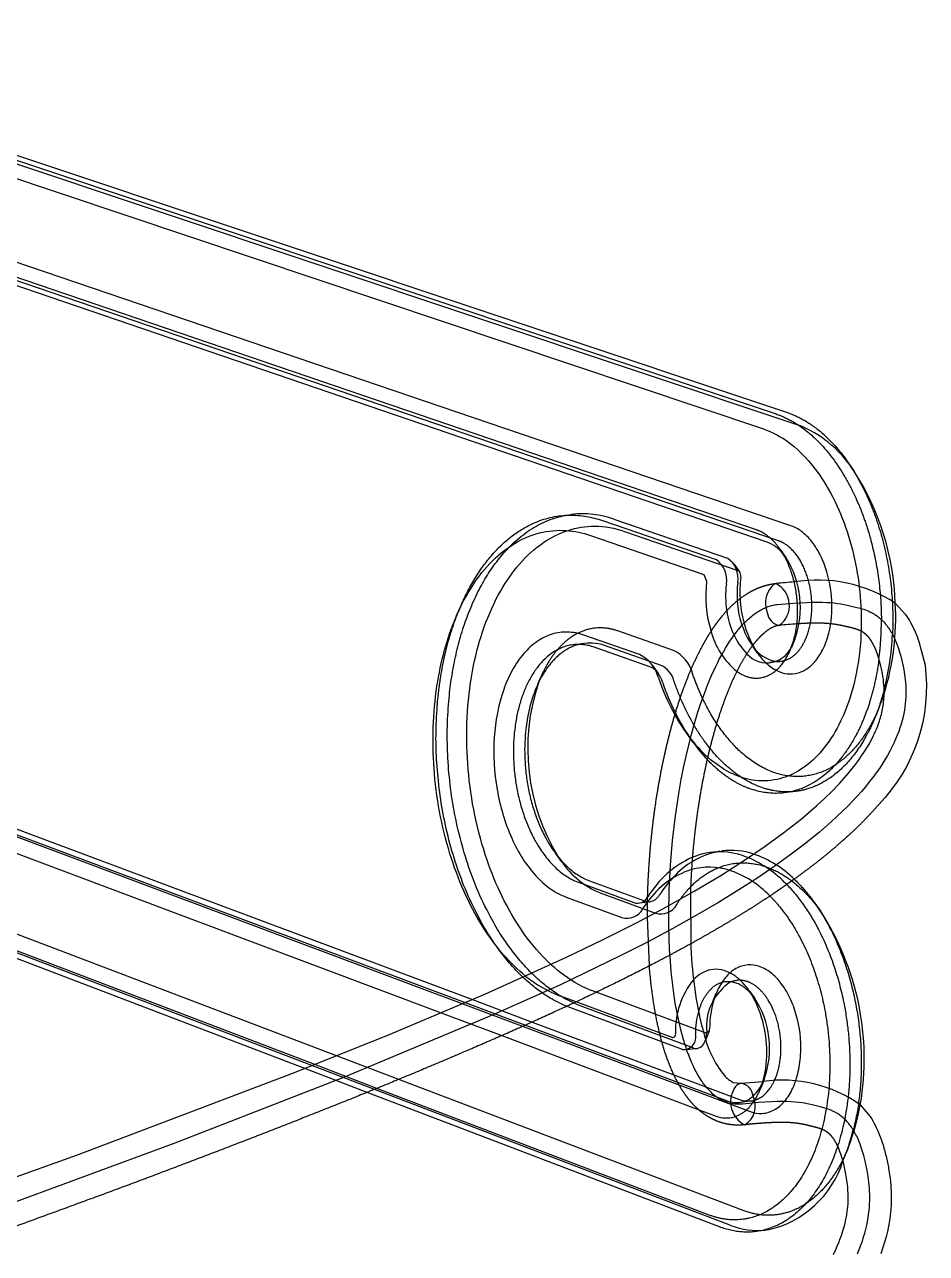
# Model space of a CAD drawing. Header units: millimetres. Extents: x 0 to 1863, y -681 to 0.
# Drawn here: x 1042.43 to 1070.53, y -130.22 to -91.92 of the extents above; entities that cross this region are included whole.
import ezdxf

# ---------------------------------------------------------------- set-up
doc = ezdxf.new("R2010")
doc.units = ezdxf.units.MM
doc.header["$MEASUREMENT"] = 0
doc.layers.add('Make2D$hidden$lines', color=7, linetype='Continuous', true_color=0xffffff)
doc.layers.add('Make2D$visible$lines', color=178, linetype='Continuous', true_color=0x000000)

msp = doc.modelspace()

# ---------------------------------------------------------------- linework, layer by layer
at = {"layer": 'Make2D$hidden$lines'}
for p, q in [((1030.299, -92.287), (1066.528, -104.399)), ((1066.309, -107.541), (1030.141, -95.236)), ((1065.924, -108.009), (1029.78, -95.673)), ((1061.122, -107.716), (1064.661, -108.933)), ((1065.979, -108.282), (1066.157, -108.535)), ((1055.959, -110.198), (1056.022, -110.046)), ((1062.653, -111.426), (1060.913, -110.818)), ((1059.546, -111.247), (1059.88, -111.206)), ((1062.271, -111.891), (1060.532, -111.281)), ((1065.283, -111.527), (1065.13, -111.312)), ((1065.184, -111.376), (1065.248, -111.477)), ((1066.429, -111.079), (1066.325, -111.332)), ((1066.363, -111.223), (1066.397, -111.153)), ((1066.001, -111.763), (1065.654, -111.806)), ((1062.007, -111.911), (1062.175, -112.145)), ((1029.219, -112.38), (1065.036, -125.794)), ((1058.422, -112.481), (1058.517, -112.258)), ((1058.478, -112.353), (1058.456, -112.411)), ((1063.261, -114.291), (1063.117, -114.092)), ((1064.822, -128.878), (1029.064, -115.278)), ((1064.44, -129.343), (1028.706, -115.712)), ((1059.163, -118.005), (1058.982, -117.759)), ((1059.062, -117.861), (1059.108, -117.928)), ((1060.363, -118.978), (1062.095, -119.61)), ((1063.178, -118.998), (1063.188, -120.569)), ((1061.927, -119.256), (1061.598, -119.298)), ((1061.744, -119.228), (1061.771, -119.237)), ((1061.846, -119.118), (1061.856, -119.102)), ((1061.9, -121.258), (1061.839, -119.735)), ((1064.295, -121.751), (1064.617, -121.709)), ((1063.666, -123.351), (1060.155, -122.049)), ((1063.877, -122.37), (1063.986, -122.103)), ((1065.013, -122.035), (1065.172, -122.253)), ((1056.166, -122.402), (1058.038, -123.103)), ((1056.385, -122.307), (1058.253, -123.006)), ((1059.619, -122.378), (1059.102, -122.186)), ((1063.285, -123.816), (1059.776, -122.511)), ((1055.418, -122.721), (1057.303, -123.429)), ((1063.755, -123.306), (1063.666, -123.351)), ((1062.608, -123.49), (1062.219, -123.346)), ((1062.932, -123.862), (1062.292, -123.624)), ((1063.657, -123.547), (1063.634, -123.603)), ((1063.395, -123.83), (1063.065, -123.873)), ((1053.412, -125.073), (1051.474, -124.334)), ((1053.105, -125.198), (1051.164, -124.457)), ((1062.666, -124.657), (1064.713, -125.422)), ((1065.479, -124.795), (1065.371, -125.062)), ((1062.776, -124.877), (1064.36, -125.469)), ((1065.07, -125.466), (1064.74, -125.51)), ((1063.423, -125.727), (1063.978, -125.935)), ((1064.878, -126.207), (1064.866, -126.209)), ((1068.108, -126.896), (1068.032, -127.086))]:
    msp.add_line(p, q, dxfattribs=at)
msp.add_lwpolyline([(1068.384, -130.228), (1068.44, -130.094), (1068.49, -129.962), (1068.536, -129.832), (1068.577, -129.705), (1068.613, -129.581), (1068.645, -129.459), (1068.672, -129.339), (1068.696, -129.222), (1068.716, -129.107), (1068.732, -128.994), (1068.745, -128.884), (1068.754, -128.777), (1068.761, -128.671), (1068.764, -128.568), (1068.766, -128.468), (1068.764, -128.369), (1068.761, -128.273), (1068.755, -128.18), (1068.748, -128.088), (1068.739, -127.999), (1068.728, -127.912), (1068.703, -127.745), (1068.675, -127.586), (1068.645, -127.436), (1068.612, -127.295), (1068.578, -127.162), (1068.542, -127.037), (1068.504, -126.919), (1068.464, -126.809), (1068.444, -126.757), (1068.423, -126.706), (1068.402, -126.657), (1068.381, -126.609), (1068.359, -126.564), (1068.337, -126.519), (1068.315, -126.477), (1068.293, -126.436), (1068.27, -126.396), (1068.246, -126.358), (1068.223, -126.321), (1068.199, -126.286), (1068.175, -126.252), (1068.151, -126.219), (1068.127, -126.187), (1068.102, -126.157), (1068.077, -126.128), (1068.052, -126.101), (1068.027, -126.074), (1068.002, -126.049), (1067.976, -126.024), (1067.951, -126.001), (1067.925, -125.979), (1067.899, -125.957), (1067.873, -125.937), (1067.847, -125.918), (1067.82, -125.899), (1067.794, -125.881), (1067.768, -125.865), (1067.741, -125.849), (1067.715, -125.833), (1067.688, -125.819), (1067.661, -125.805), (1067.635, -125.792), (1067.608, -125.78), (1067.581, -125.768), (1067.528, -125.746), (1067.475, -125.726), (1067.422, -125.708), (1067.37, -125.691), (1067.266, -125.662), (1066.969, -125.587), (1066.871, -125.566), (1066.772, -125.546), (1066.669, -125.529), (1066.56, -125.514), (1066.445, -125.502), (1066.32, -125.493), (1066.186, -125.487), (1066.039, -125.485), (1065.879, -125.487), (1065.703, -125.492), (1065.299, -125.517), (1064.813, -125.562), (1064.776, -125.565), (1064.739, -125.568), (1064.702, -125.57), (1064.666, -125.57), (1064.63, -125.569), (1064.594, -125.567), (1064.558, -125.564), (1064.522, -125.56), (1064.487, -125.554), (1064.452, -125.547), (1064.417, -125.54), (1064.382, -125.531), (1064.348, -125.521), (1064.314, -125.509), (1064.28, -125.497), (1064.246, -125.484), (1064.213, -125.469), (1064.179, -125.453), (1064.146, -125.436), (1064.114, -125.418), (1064.081, -125.399), (1064.049, -125.379), (1064.017, -125.357), (1063.985, -125.335), (1063.954, -125.311), (1063.923, -125.286), (1063.892, -125.26), (1063.861, -125.233), (1063.831, -125.205), (1063.801, -125.175), (1063.771, -125.145), (1063.742, -125.114), (1063.712, -125.081), (1063.683, -125.047), (1063.655, -125.012), (1063.626, -124.977), (1063.598, -124.94), (1063.571, -124.902), (1063.543, -124.862), (1063.516, -124.822), (1063.463, -124.739), (1063.411, -124.651), (1063.36, -124.559), (1063.31, -124.463), (1063.262, -124.363), (1063.215, -124.259), (1063.17, -124.151), (1063.126, -124.039), (1063.083, -123.924), (1063.042, -123.804), (1063.002, -123.681), (1062.963, -123.554), (1062.891, -123.29), (1062.824, -123.012), (1062.763, -122.722), (1062.709, -122.419), (1062.66, -122.104), (1062.619, -121.779), (1062.583, -121.444), (1062.554, -121.099), (1062.531, -120.746), (1062.515, -120.386), (1062.506, -120.019), (1062.503, -119.646), (1062.517, -118.888), (1062.557, -118.118), (1062.622, -117.345), (1062.713, -116.576), (1062.828, -115.82), (1062.894, -115.449), (1062.966, -115.084), (1063.043, -114.725), (1063.126, -114.374), (1063.214, -114.032), (1063.307, -113.7), (1063.404, -113.377), (1063.507, -113.065), (1063.614, -112.766), (1063.724, -112.478), (1063.839, -112.204), (1063.958, -111.944), (1064.019, -111.819), (1064.08, -111.697), (1064.143, -111.58), (1064.206, -111.466), (1064.27, -111.356), (1064.335, -111.25), (1064.4, -111.148), (1064.467, -111.05), (1064.534, -110.956), (1064.601, -110.866), (1064.669, -110.78), (1064.738, -110.699), (1064.807, -110.622), (1064.877, -110.549), (1064.912, -110.514), (1064.947, -110.48), (1064.983, -110.447), (1065.018, -110.416), (1065.054, -110.385), (1065.09, -110.356), (1065.125, -110.327), (1065.161, -110.3), (1065.197, -110.274), (1065.233, -110.249), (1065.27, -110.225), (1065.306, -110.202), (1065.342, -110.181), (1065.379, -110.16), (1065.415, -110.141), (1065.452, -110.123), (1065.489, -110.106), (1065.525, -110.09), (1065.562, -110.075), (1065.599, -110.061), (1065.636, -110.048), (1065.673, -110.037), (1065.71, -110.027), (1065.747, -110.018), (1065.784, -110.01), (1065.822, -110.003), (1065.859, -109.997), (1065.896, -109.992), (1066.386, -109.951), (1066.793, -109.928), (1066.97, -109.922), (1067.131, -109.921), (1067.279, -109.923), (1067.414, -109.928), (1067.539, -109.937), (1067.655, -109.948), (1067.765, -109.962), (1067.869, -109.978), (1067.969, -109.996), (1068.067, -110.016), (1068.367, -110.085), (1068.472, -110.113), (1068.525, -110.128), (1068.578, -110.145), (1068.631, -110.163), (1068.685, -110.184), (1068.712, -110.195), (1068.739, -110.206), (1068.766, -110.219), (1068.793, -110.231), (1068.82, -110.245), (1068.846, -110.259), (1068.873, -110.274), (1068.9, -110.29), (1068.926, -110.306), (1068.953, -110.323), (1068.979, -110.341), (1069.006, -110.36), (1069.032, -110.38), (1069.058, -110.401), (1069.084, -110.422), (1069.11, -110.445), (1069.136, -110.469), (1069.161, -110.493), (1069.186, -110.519), (1069.212, -110.546), (1069.237, -110.574), (1069.261, -110.603), (1069.286, -110.634), (1069.31, -110.665), (1069.334, -110.698), (1069.358, -110.733), (1069.381, -110.768), (1069.405, -110.805), (1069.428, -110.843), (1069.45, -110.883), (1069.473, -110.924), (1069.495, -110.966), (1069.517, -111.011), (1069.538, -111.056), (1069.559, -111.103), (1069.58, -111.152), (1069.6, -111.203), (1069.62, -111.255), (1069.659, -111.364), (1069.696, -111.481), (1069.731, -111.604), (1069.765, -111.736), (1069.796, -111.875), (1069.826, -112.022), (1069.839, -112.099), (1069.851, -112.178), (1069.862, -112.259), (1069.872, -112.341), (1069.88, -112.426), (1069.886, -112.513), (1069.89, -112.603), (1069.892, -112.694), (1069.892, -112.787), (1069.889, -112.882), (1069.883, -112.98), (1069.874, -113.079), (1069.861, -113.181), (1069.846, -113.285), (1069.826, -113.391), (1069.803, -113.499), (1069.776, -113.609), (1069.745, -113.722), (1069.709, -113.836), (1069.669, -113.953), (1069.624, -114.072), (1069.574, -114.193), (1069.519, -114.316), (1069.458, -114.442), (1069.392, -114.569), (1069.319, -114.699), (1069.241, -114.831), (1069.157, -114.966), (1069.066, -115.102), (1068.968, -115.241), (1068.863, -115.382), (1068.752, -115.526), (1068.633, -115.672), (1068.506, -115.82), (1068.372, -115.97), (1068.23, -116.123), (1068.08, -116.277), (1067.921, -116.435), (1067.753, -116.594), (1067.577, -116.756), (1067.197, -117.088), (1066.779, -117.428), (1066.321, -117.779), (1065.821, -118.139), (1065.278, -118.51), (1064.689, -118.89), (1064.052, -119.28), (1063.366, -119.681), (1062.629, -120.092), (1061.837, -120.514), (1060.991, -120.946), (1059.128, -121.842), (1057.056, -122.776), (1052.369, -124.736), (1047.111, -126.78), (1041.474, -128.857)], dxfattribs=at)
for centre, radius, start, end in [((1065.243, -107.734), 3.574, 33.5507, 68.9311), ((1064.759, -109.513), 1.706, 36.4475, 40.2796), ((1063.721, -110.083), 2.886, 339.802, 32.4401), ((1064.629, -109.021), 0.0936, 40.359, 69.729), ((1066.278, -109.952), 0.763, 127.2264, 202.8585), ((1067.137, -113.683), 4.45, 56.9807, 99.3692), ((1067.336, -109.753), 2.701, 182.7085, 214.4726), ((1068.239, -109.639), 3.517, 182.776, 207.5505), ((1066.681, -109.905), 2.386, 186.9166, 222.9808), ((1066.032, -110.193), 0.461, 186.797, 258.5278), ((1061.537, -110.398), 8.038, 342.7969, 3.1811), ((1059.869, -110.516), 9.26, 352.7086, 0.3327), ((1066.136, -110.221), 2.393, 194.7768, 230.8799), ((1060.986, -110.543), 8.497, 345.555, 357.4045), ((1060.048, -112.564), 1.368, 98.5543, 104.5001), ((1060.047, -112.628), 1.432, 70.1668, 96.6914), ((1062.17, -112.426), 1.111, 14.5696, 64.2136), ((1065.913, -111.067), 0.702, 262.4466, 273.9529), ((1061.619, -112.534), 0.679, 39.2065, 47.1456), ((1061.312, -112.75), 1.054, 18.5003, 35.0195), ((1061.95, -112.557), 0.739, 14.4961, 64.2193), ((1069.245, -110.09), 7.313, 198.5426, 214.4932), ((1067.105, -111.067), 5.005, 208.2269, 227.3977), ((1067.482, -111.26), 5.197, 215.6838, 223.3057), ((1064.525, -120.714), 3.118, 114.3225, 148.8526), ((1064.56, -120.217), 2.573, 100.4857, 138.6619), ((1063.573, -121.18), 3.584, 43.3399, 66.8238), ((1064.056, -120.949), 3.36, 45.4456, 70.9726), ((1061.39, -116.486), 2.696, 214.3019, 247.5988), ((1064.005, -120.77), 2.636, 107.4903, 145.1307), ((1063.424, -121.206), 3.083, 43.6291, 71.9018), ((1065.507, -121.185), 3.925, 137.294, 147.1584), ((1061.855, -118.855), 0.407, 280.2552, 330.3909), ((1061.888, -118.926), 0.332, 249.4388, 275.6139), ((1062.266, -119.093), 0.545, 251.6257, 333.1438), ((1060.486, -118.576), 3.866, 230.8385, 249.023), ((1065.209, -123.262), 2.493, 140.7961, 182.1702), ((1064.707, -122.405), 0.702, 101.1621, 112.1022), ((1066.262, -123.034), 2.458, 158.0213, 162.0068), ((1063.813, -123.237), 1.678, 37.8064, 41.2538), ((1062.776, -123.831), 2.87, 340.3887, 33.3692), ((1065.998, -123.393), 2.665, 164.3732, 179.5152), ((1062.616, -123.386), 0.105, 265.3871, 16.358), ((1062.963, -123.478), 0.386, 265.3775, 16.2857), ((1063.295, -123.478), 0.365, 285.9828, 349.9783), ((1063.368, -123.598), 0.233, 249.1332, 272.3638), ((1066.036, -129.065), 4.25, 55.0277, 98.0898), ((1065.243, -125.489), 0.812, 149.2055, 242.3637), ((1064.805, -125.199), 0.289, 102.8879, 154.1676), ((1064.224, -124.338), 1.333, 312.8135, 336.9085), ((1064.622, -124.803), 0.716, 248.5046, 292.0518), ((1064.978, -124.737), 0.734, 248.8559, 276.2919), ((1064.518, -125.624), 0.686, 301.6661, 26.7059), ((1061.945, -124.479), 6.619, 338.5788, 350.4051), ((1064.301, -125.112), 0.884, 248.5602, 286.6547), ((1061.899, -124.781), 6.551, 337.0557, 345.9627), ((1065.293, -127.173), 2.332, 248.5385, 275.5175)]:
    msp.add_arc(centre, radius, start, end, dxfattribs=at)
for points, weights, degree, knots in [([(1059.776, -122.511), (1055.141, -120.786), (1055.63, -113.284), (1056.001, -107.607), (1059.475, -107.188)], [714.213069899, 509.402560409, 718.055608356, 546.096009164, 647.513945452], 2, [0, 0, 0, 10.759683, 10.759683, 19.488249, 19.488249, 19.488249]), ([(1066.001, -111.763), (1066.175, -111.741), (1066.562, -111.54), (1066.965, -110.732), (1066.995, -109.548), (1066.605, -108.477), (1066.156, -108.088), (1065.924, -108.009)], [703.305241875, 703.064699216, 702.495676429, 701.779082496, 701.490649817, 701.79525145, 702.322171199, 702.621163411], 3, [4.186137, 4.186137, 4.186137, 4.186137, 5.159339, 6.449174, 7.739008, 9.028843, 10.318678, 10.318678, 10.318678, 10.318678]), ([(1059.323, -122.517), (1054.802, -120.669), (1055.28, -113.327), (1055.392, -111.602), (1055.955, -110.208)], [707.834265128, 512.503679077, 717.892688258, 655.195721993, 628.848285404], 2, [0.165895, 0.165895, 0.165895, 10.759683, 10.759683, 13.94286, 13.94286, 13.94286]), ([(1069.054, -111.692), (1069.043, -111.654), (1069.032, -111.617), (1069.02, -111.58), (1068.979, -111.451), (1068.926, -111.326), (1068.861, -111.207), (1068.837, -111.164), (1068.811, -111.122), (1068.783, -111.082), (1068.76, -111.05), (1068.736, -111.019), (1068.709, -110.99), (1068.687, -110.965), (1068.664, -110.942), (1068.639, -110.921), (1068.625, -110.909), (1068.61, -110.897), (1068.594, -110.885), (1068.587, -110.88), (1068.579, -110.874), (1068.571, -110.869), (1068.525, -110.838), (1068.476, -110.813), (1068.425, -110.793), (1068.396, -110.781), (1068.367, -110.771), (1068.338, -110.761), (1068.308, -110.752), (1068.276, -110.743), (1068.239, -110.733), (1068.205, -110.724), (1068.165, -110.714), (1068.126, -110.705), (1068.087, -110.696), (1068.046, -110.686), (1068.007, -110.677), (1067.935, -110.661), (1067.862, -110.645), (1067.789, -110.632), (1067.717, -110.618), (1067.645, -110.608), (1067.572, -110.599), (1067.486, -110.59), (1067.399, -110.583), (1067.313, -110.58), (1067.2, -110.576), (1067.088, -110.575), (1066.975, -110.577), (1066.827, -110.58), (1066.679, -110.587), (1066.531, -110.597), (1066.52, -110.597), (1066.508, -110.598), (1066.497, -110.599)], [697.352822236, 697.514332168, 697.676027619, 697.837897042, 695.754581957, 695.754581957, 697.837897042, 697.123297843, 697.123297843, 697.837897042, 696.988346459, 696.988346459, 697.837897042, 696.945621322, 696.945621322, 697.837897042, 697.920124724, 698.005522563, 698.087842951, 698.124357689, 698.16100301, 698.197502612, 695.561152571, 695.561152571, 698.197502612, 697.873261987, 697.873261987, 698.197502612, 698.245346468, 698.289444368, 698.333463319, 698.373544545, 698.412279318, 698.448433933, 698.483671835, 698.520589696, 698.555240654, 698.459977185, 698.459977185, 698.555240654, 698.275598248, 698.275598248, 698.555240654, 698.252659634, 698.252659634, 698.555240654, 698.351866078, 698.351866078, 698.555240654, 698.440089009, 698.440089009, 698.555240654, 698.552349599, 698.549411327, 698.546428001], 3, [124.921207, 124.921207, 124.921207, 124.921207, 125.433217, 125.433217, 125.433217, 125.605093, 125.605093, 125.605093, 125.667687, 125.667687, 125.667687, 125.717823, 125.717823, 125.717823, 125.759331, 125.759331, 125.759331, 126.017182, 126.017182, 126.017182, 126.130228, 126.130228, 126.130228, 126.200436, 126.200436, 126.200436, 126.23959, 126.23959, 126.23959, 126.395106, 126.395106, 126.395106, 126.540375, 126.540375, 126.540375, 126.682748, 126.682748, 126.682748, 126.776958, 126.776958, 126.776958, 126.870023, 126.870023, 126.870023, 126.98014, 126.98014, 126.98014, 127.123096, 127.123096, 127.123096, 127.311688, 127.311688, 127.311688, 127.345979, 127.345979, 127.345979, 127.345979]), ([(1060.913, -110.818), (1060.582, -110.702), (1059.906, -110.683), (1059.067, -111.256), (1058.662, -111.92), (1058.517, -112.258)], [710.764310784, 711.200099727, 712.137725856, 713.435073594, 714.145841168, 714.422390835], 3, [0, 0, 0, 0, 1.531488, 3.062975, 4.289595, 4.289595, 4.289595, 4.289595]), ([(1066.408, -115.824), (1066.065, -115.858), (1065.728, -115.788), (1063.699, -115.373), (1062.665, -112.372)], [1, 0.988634578938, 1, 0.877007027008, 1.00494299858], 2, [0, 0, 0, 0.289419, 0.289419, 5.472129, 5.472129, 5.472129]), ([(1062.752, -119.339), (1063.141, -118.74), (1064.138, -117.911), (1065.797, -118.074), (1066.772, -118.938), (1067.154, -119.443)], [710.039026408, 709.371590654, 707.817656208, 705.572433105, 704.421308641, 704.006658035], 3, [0, 0, 0, 0, 2.591356, 5.182711, 7.288188, 7.288188, 7.288188, 7.288188]), ([(1065.07, -125.466), (1065.18, -125.451), (1065.507, -125.327), (1065.932, -124.719), (1066.064, -123.586), (1065.768, -122.454), (1065.201, -121.783), (1064.786, -121.687), (1064.617, -121.709)], [707.482140827, 707.32807496, 706.851130862, 706.138088653, 705.716652386, 705.882876953, 706.519077572, 707.068808805, 707.306189417], 3, [0.667517, 0.667517, 0.667517, 0.667517, 1.289835, 2.579669, 3.869504, 5.159339, 6.449174, 7.408793, 7.408793, 7.408793, 7.408793]), ([(1067.768, -126.873), (1067.759, -126.854), (1067.75, -126.836), (1067.741, -126.818), (1067.715, -126.766), (1067.687, -126.716), (1067.655, -126.668), (1067.633, -126.636), (1067.61, -126.605), (1067.586, -126.575), (1067.574, -126.561), (1067.563, -126.548), (1067.552, -126.536), (1067.54, -126.524), (1067.529, -126.512), (1067.516, -126.5), (1067.505, -126.49), (1067.495, -126.481), (1067.483, -126.471), (1067.472, -126.462), (1067.461, -126.453), (1067.448, -126.444), (1067.404, -126.412), (1067.357, -126.385), (1067.307, -126.364), (1067.285, -126.354), (1067.26, -126.344), (1067.231, -126.334), (1067.201, -126.323), (1067.167, -126.313), (1067.128, -126.301), (1067.111, -126.296), (1067.093, -126.292), (1067.075, -126.287), (1067.057, -126.282), (1067.037, -126.277), (1067.017, -126.272), (1066.978, -126.262), (1066.938, -126.252), (1066.899, -126.242), (1066.864, -126.233), (1066.827, -126.224), (1066.792, -126.216), (1066.757, -126.208), (1066.722, -126.201), (1066.686, -126.193), (1066.652, -126.187), (1066.618, -126.18), (1066.582, -126.175), (1066.547, -126.169), (1066.511, -126.164), (1066.473, -126.159), (1066.433, -126.154), (1066.392, -126.15), (1066.35, -126.147), (1066.307, -126.143), (1066.264, -126.14), (1066.22, -126.139), (1066.11, -126.134), (1065.999, -126.133), (1065.889, -126.136), (1065.814, -126.137), (1065.74, -126.14), (1065.668, -126.144), (1065.594, -126.147), (1065.521, -126.152), (1065.449, -126.157), (1065.352, -126.164), (1065.255, -126.171), (1065.161, -126.18), (1065.067, -126.188), (1064.976, -126.197), (1064.884, -126.207)], [704.139895202, 704.222626961, 704.305399866, 704.388183854, 703.514520124, 703.514520124, 704.388183854, 703.74385749, 703.74385749, 704.388183854, 704.463937513, 704.539191444, 704.615308026, 704.690371434, 704.766180814, 704.841312532, 704.901469523, 704.96174423, 705.022114361, 705.08148125, 705.141820384, 705.201231903, 702.364890371, 702.364890371, 705.201231903, 705.254618556, 705.307009502, 705.358476664, 705.410867298, 705.458657514, 705.506540292, 705.526551239, 705.54600438, 705.565065361, 705.584643339, 705.603828428, 705.622203893, 705.658011137, 705.693675735, 705.729196866, 705.760501811, 705.794135056, 705.825157893, 705.855126355, 705.885663262, 705.914128587, 705.940459195, 705.965971555, 705.989424869, 706.012317562, 706.033034236, 706.051279583, 706.070710778, 706.086609859, 706.099370969, 706.112314783, 706.121690563, 706.128078271, 705.887172978, 705.887172978, 706.128078271, 706.120716354, 706.108836722, 706.094765732, 706.080321121, 706.062994822, 706.044133355, 706.018463772, 705.989175765, 705.958300295, 705.92769605, 705.895053327, 705.860960882], 3, [123.201777, 123.201777, 123.201777, 123.201777, 123.461057, 123.461057, 123.461057, 123.534404, 123.534404, 123.534404, 123.583471, 123.583471, 123.583471, 123.817662, 123.817662, 123.817662, 124.05005, 124.05005, 124.05005, 124.235709, 124.235709, 124.235709, 124.41936, 124.41936, 124.41936, 124.488346, 124.488346, 124.488346, 124.655253, 124.655253, 124.655253, 124.822663, 124.822663, 124.822663, 124.893761, 124.893761, 124.893761, 124.967283, 124.967283, 124.967283, 125.109562, 125.109562, 125.109562, 125.237907, 125.237907, 125.237907, 125.360456, 125.360456, 125.360456, 125.472992, 125.472992, 125.472992, 125.582202, 125.582202, 125.582202, 125.698373, 125.698373, 125.698373, 125.816657, 125.816657, 125.816657, 125.957215, 125.957215, 125.957215, 126.172067, 126.172067, 126.172067, 126.391945, 126.391945, 126.391945, 126.691169, 126.691169, 126.691169, 126.986003, 126.986003, 126.986003, 126.986003]), ([(1068.104, -126.905), (1068.03, -127.09), (1067.621, -127.966), (1066.558, -129.057), (1065.388, -129.095), (1064.822, -128.878)], [704.283943126, 704.42391153, 705.167617459, 706.856479277, 708.476709362, 709.213846815], 3, [14.900295, 14.900295, 14.900295, 14.900295, 15.548133, 18.139489, 20.730845, 20.730845, 20.730845, 20.730845])]:
    msp.add_rational_spline(points, weights, degree=degree, knots=knots, dxfattribs=at)
for points, knots in [([(1060.155, -122.049), (1059.834, -121.93), (1059.229, -121.589), (1058.417, -120.84), (1057.727, -119.904), (1057.151, -118.809), (1056.692, -117.575), (1056.256, -115.749), (1056.145, -113.806), (1056.381, -111.958), (1056.725, -110.688), (1057.202, -109.617), (1057.823, -108.712), (1058.535, -108.055), (1059.351, -107.643), (1060.23, -107.505), (1060.825, -107.614), (1061.122, -107.716)], [0, 0, 0, 0, 0.434673, 0.875398, 1.397406, 1.906187, 2.444856, 3.066379, 4.288083, 4.900393, 5.429938, 5.955209, 6.38539, 6.818052, 7.176706, 7.53422, 7.934187, 7.934187, 7.934187, 7.934187]), ([(1065.283, -111.527), (1065.366, -111.644), (1065.547, -111.853), (1065.862, -112.07), (1066.201, -112.175), (1066.544, -112.147), (1066.859, -111.984), (1067.13, -111.712), (1067.348, -111.342), (1067.56, -110.722), (1067.626, -109.863), (1067.472, -109.009), (1067.209, -108.397), (1066.96, -108.012), (1066.668, -107.717), (1066.43, -107.582), (1066.309, -107.541)], [0, 0, 0, 0, 0.181875, 0.349172, 0.481725, 0.626818, 0.778056, 0.923999, 1.111404, 1.320038, 1.752392, 2.194472, 2.415603, 2.593542, 2.776336, 2.938193, 2.938193, 2.938193, 2.938193]), ([(1065.036, -125.794), (1065.158, -125.841), (1065.42, -125.884), (1065.812, -125.766), (1066.142, -125.476), (1066.396, -125.058), (1066.563, -124.536), (1066.656, -123.763), (1066.562, -122.966), (1066.292, -122.237), (1066.007, -121.772), (1065.663, -121.427), (1065.274, -121.23), (1064.864, -121.21), (1064.487, -121.38), (1064.186, -121.696), (1064.044, -121.961), (1063.986, -122.103)], [0, 0, 0, 0, 0.165212, 0.328439, 0.507696, 0.713176, 0.945807, 1.199858, 1.699839, 1.95301, 2.184372, 2.388663, 2.566666, 2.729638, 2.895502, 3.080904, 3.275746, 3.275746, 3.275746, 3.275746])]:
    msp.add_open_spline(points, degree=3, knots=knots, dxfattribs=at)
msp.add_rational_spline([(1069.021, -113.295), (1068.705, -114.027), (1067.823, -115.183), (1066.085, -115.555), (1064.375, -114.484), (1063.536, -112.993), (1063.245, -112.147)], [700.187386338, 700.766274917, 702.202184562, 704.646571454, 706.76300074, 707.6002258, 707.820963324], degree=3, dxfattribs=at)
at = {"layer": 'Make2D$visible$lines'}
for p, q in [((1029.641, -91.96), (1065.846, -104.057)), ((1029.981, -91.923), (1066.202, -104.015)), ((1029.279, -92.398), (1065.46, -104.526)), ((1065.243, -107.67), (1029.122, -95.348)), ((1065.569, -108.053), (1029.44, -95.71)), ((1068.125, -105.619), (1068.274, -105.833)), ((1059.131, -107.23), (1059.475, -107.188)), ((1060.445, -107.38), (1063.981, -108.596)), ((1060.798, -107.338), (1064.336, -108.552)), ((1060.063, -107.844), (1063.597, -109.063)), ((1064.541, -108.734), (1064.711, -108.974)), ((1063.597, -109.063), (1063.684, -109.269)), ((1055.895, -110.339), (1056.032, -110.024)), ((1061.593, -111.557), (1059.855, -110.948)), ((1061.918, -111.935), (1060.18, -111.324)), ((1065.121, -111.266), (1065.184, -111.376)), ((1028.566, -112.068), (1056.166, -122.402)), ((1028.903, -112.027), (1056.385, -122.307)), ((1028.207, -112.503), (1055.418, -122.721)), ((1069.063, -113.195), (1068.951, -113.468)), ((1051.474, -124.334), (1028.052, -115.403)), ((1051.164, -124.457), (1028.369, -115.754)), ((1066.467, -115.818), (1066.168, -115.856)), ((1063.853, -117.716), (1064.162, -117.677)), ((1059.688, -118.651), (1061.419, -119.283)), ((1060.039, -118.606), (1061.744, -119.228)), ((1059.308, -119.113), (1061.038, -119.746)), ((1067.045, -119.288), (1067.228, -119.543)), ((1057.244, -120.791), (1057.041, -120.519)), ((1059.425, -122.557), (1059.323, -122.517)), ((1062.219, -123.346), (1059.619, -122.378)), ((1062.292, -123.624), (1059.425, -122.557)), ((1058.038, -123.103), (1062.776, -124.877)), ((1058.253, -123.006), (1062.666, -124.657)), ((1063.761, -123.295), (1063.657, -123.547)), ((1057.303, -123.429), (1063.423, -125.727)), ((1064.088, -129.391), (1053.105, -125.198)), ((1063.764, -129.021), (1053.412, -125.073)), ((1064.759, -124.915), (1065.438, -124.857)), ((1068.472, -125.582), (1068.778, -125.953)), ((1065.585, -129.486), (1065.279, -129.528))]:
    msp.add_line(p, q, dxfattribs=at)
for points in [[(1069.562, -109.952), (1069.883, -110.31, -0.027617), (1070.037, -110.554, -0.047439), (1070.296, -111.143), (1070.489, -111.89, -0.228016), (1069.048, -116.227)], [(1063.188, -120.569, 0.006744), (1063.216, -121.04, 0.022642), (1063.363, -122.302, 0.029962), (1063.6, -123.362, 0.115082), (1064.236, -124.673, 0.104024), (1064.515, -124.886), (1064.747, -124.916)], [(1068.778, -125.953, -0.028506), (1068.932, -126.217, -0.024946), (1069.074, -126.533, -0.018899), (1069.18, -126.837, -0.01829), (1069.286, -127.236, -0.015276), (1069.364, -127.628, -0.024226), (1069.427, -128.153), (1069.434, -128.287), (1069.437, -128.421), (1069.437, -128.555), (1069.433, -128.69), (1069.422, -128.86), (1069.404, -129.03), (1069.381, -129.199), (1069.352, -129.368), (1069.317, -129.535), (1069.277, -129.701), (1069.231, -129.866), (1069.179, -130.028), (1069.108, -130.228)]]:
    msp.add_lwpolyline(points, format="xyb", dxfattribs=at)
for points in [[(1036.884, -129.719), (1044.081, -127.145), (1050.842, -124.584), (1053.82, -123.388), (1056.775, -122.137), (1059.317, -120.988), (1060.462, -120.437), (1061.516, -119.903), (1062.43, -119.417), (1063.3, -118.928), (1064.123, -118.437), (1064.896, -117.944), (1065.513, -117.523), (1066.09, -117.102), (1066.363, -116.892), (1066.625, -116.681), (1066.876, -116.471), (1067.115, -116.26), (1067.358, -116.037), (1067.593, -115.807), (1067.821, -115.569), (1068.041, -115.324), (1068.137, -115.211), (1068.231, -115.095), (1068.323, -114.977), (1068.412, -114.858), (1068.513, -114.715), (1068.607, -114.572), (1068.694, -114.431), (1068.775, -114.291), (1068.812, -114.221), (1068.848, -114.151), (1068.883, -114.082), (1068.915, -114.013), (1068.946, -113.944), (1068.975, -113.875), (1069.003, -113.807), (1069.047, -113.686), (1069.066, -113.633), (1069.083, -113.58), (1069.099, -113.526), (1069.114, -113.472), (1069.128, -113.418), (1069.141, -113.363), (1069.153, -113.308), (1069.164, -113.253), (1069.174, -113.198), (1069.183, -113.142), (1069.191, -113.087), (1069.198, -113.031), (1069.204, -112.975), (1069.208, -112.92), (1069.212, -112.864), (1069.215, -112.774), (1069.215, -112.685), (1069.212, -112.595), (1069.207, -112.505), (1069.2, -112.416), (1069.19, -112.327), (1069.177, -112.238), (1069.162, -112.15), (1069.131, -111.995), (1069.114, -111.918), (1069.075, -111.766), (1069.054, -111.692)], [(1067.632, -130.251), (1067.708, -130.095), (1067.777, -129.94), (1067.809, -129.862), (1067.839, -129.785), (1067.868, -129.709), (1067.894, -129.632), (1067.933, -129.513), (1067.968, -129.392), (1067.999, -129.27), (1068.026, -129.147), (1068.048, -129.023), (1068.066, -128.899), (1068.08, -128.774), (1068.089, -128.648), (1068.093, -128.551), (1068.094, -128.453), (1068.092, -128.356), (1068.087, -128.258), (1068.08, -128.158), (1068.07, -128.057), (1068.057, -127.957), (1068.042, -127.857), (1068.014, -127.699), (1067.982, -127.541), (1067.945, -127.386), (1067.924, -127.309), (1067.902, -127.233), (1067.885, -127.179), (1067.868, -127.125), (1067.849, -127.072), (1067.829, -127.019), (1067.8, -126.945), (1067.768, -126.873)]]:
    msp.add_lwpolyline(points, dxfattribs=at)
for centre, radius, start, end in [((1061.538, -110.201), 8.028, 1.7722, 32.9589), ((1059.813, -110.131), 2.962, 70.5741, 96.5581), ((1065.167, -109.121), 1.142, 38.8305, 69.4031), ((1063.554, -109.22), 0.757, 349.8519, 55.6044), ((1063.909, -109.177), 0.756, 349.8412, 55.6338), ((1064.503, -109.107), 0.247, 352.4216, 32.6496), ((1067.459, -109.723), 3.802, 173.1509, 196.9552), ((1067.341, -109.724), 3.065, 173.0556, 188.7842), ((1067.623, -109.678), 2.992, 172.9456, 183.8949), ((1068.381, -109.59), 3.661, 172.931, 183.4422), ((1065.496, -110.027), 0.768, 306.6101, 63.4196), ((1067.856, -130.229), 20.985, 93.9432, 95.4811), ((1067.774, -129.338), 18.782, 93.899, 95.547), ((1065.562, -110.973), 0.839, 221.7112, 342.6641), ((1066.038, -110.673), 1.111, 213.2276, 258.696), ((1061.108, -112.558), 1.112, 14.5386, 64.1408), ((1061.754, -112.378), 0.473, 46.3436, 69.7073), ((1064.553, -114.49), 6.443, 161.3967, 211.5452), ((1069.014, -109.952), 7.215, 198.8094, 208.8599), ((1063.514, -110.938), 5.99, 337.8729, 342.1382), ((1064.098, -119.963), 2.259, 66.9031, 112.2943), ((1064.441, -119.946), 2.287, 71.8887, 97.0002), ((1063.764, -120.27), 2.088, 72.7868, 105.2867), ((1061.209, -119.231), 0.543, 251.5853, 333.2453), ((1061.534, -118.945), 0.357, 251.1841, 331.0413), ((1064.908, -121.556), 3.828, 143.1988, 147.0829), ((1060.163, -124.146), 8.433, 350.1988, 33.0893), ((1065.335, -123.152), 1.658, 122.5596, 185.9504), ((1066.988, -123.24), 3.212, 162.5159, 179.5968), ((1063.563, -123.217), 0.212, 338.5281, 359.9587), ((1062.85, -123.317), 0.836, 344.3717, 359.5135), ((1064.7, -125.345), 0.431, 3.9008, 83.7458), ((1064.568, -124.691), 0.84, 292.5638, 311.9744), ((1064.9, -126.385), 3.177, 282.4627, 342.6028)]:
    msp.add_arc(centre, radius, start, end, dxfattribs=at)
for points, weights, degree, knots in [([(1065.846, -104.057), (1067.888, -104.739), (1068.772, -107.891), (1069.123, -109.153), (1069.129, -110.463)], [701.243555549, 610.365886269, 698.094289775, 691.897965173, 698.094289775], 2, [0.000005, 0.000005, 0.000005, 5.182715, 5.182715, 6.285716, 6.285716, 6.285716]), ([(1066.202, -104.015), (1068.245, -104.697), (1069.129, -107.848), (1069.549, -109.36), (1069.475, -110.927)], [701.406475648, 610.508223616, 698.257209873, 689.399590103, 698.257209873], 2, [0.000005, 0.000005, 0.000005, 5.182715, 5.182715, 6.501097, 6.501097, 6.501097]), ([(1064.626, -112.078), (1064.788, -112.194), (1065.246, -112.385), (1065.982, -112.099), (1066.521, -111.017), (1066.558, -109.562), (1066.078, -108.245), (1065.528, -107.766), (1065.243, -107.67)], [703.934977502, 703.73884412, 703.152951302, 702.090046711, 701.131199694, 700.776839547, 701.151064409, 701.79842296, 702.165756247], 3, [3.101084, 3.101084, 3.101084, 3.101084, 3.869504, 5.159339, 6.449174, 7.739008, 9.028843, 10.318678, 10.318678, 10.318678, 10.318678]), ([(1061.839, -119.735), (1061.839, -119.709), (1061.839, -119.683), (1061.839, -119.658), (1061.84, -119.133), (1061.858, -118.609), (1061.894, -118.085), (1061.923, -117.655), (1061.964, -117.226), (1062.016, -116.798), (1062.023, -116.735), (1062.03, -116.681), (1062.042, -116.589), (1062.048, -116.545), (1062.054, -116.501), (1062.123, -115.986), (1062.21, -115.473), (1062.314, -114.963), (1062.413, -114.48), (1062.531, -114.001), (1062.668, -113.528), (1062.793, -113.093), (1062.939, -112.664), (1063.107, -112.244), (1063.256, -111.868), (1063.43, -111.503), (1063.629, -111.15), (1063.719, -110.99), (1063.817, -110.835), (1063.921, -110.683), (1063.966, -110.619), (1064.013, -110.555), (1064.061, -110.492), (1064.118, -110.418), (1064.177, -110.345), (1064.238, -110.275), (1064.448, -110.028), (1064.692, -109.817), (1064.967, -109.645), (1065.1, -109.564), (1065.24, -109.496), (1065.387, -109.444), (1065.534, -109.392), (1065.685, -109.357), (1065.84, -109.34)], [704.690623705, 704.682145223, 704.673681178, 704.665231454, 704.399433557, 704.399433557, 704.665231454, 704.498708539, 704.498708539, 704.665231454, 704.64779843, 704.6326577, 704.607605669, 704.595521135, 704.5834894, 704.300086427, 704.300086427, 704.5834894, 704.208338221, 704.208338221, 704.5834894, 704.001949883, 704.001949883, 704.5834894, 703.48784842, 703.48784842, 704.5834894, 704.124379581, 704.124379581, 704.5834894, 704.453480698, 704.453480698, 704.5834894, 704.345088155, 704.345088155, 704.5834894, 699.014488147, 699.014488147, 704.5834894, 702.146622203, 702.146622203, 704.5834894, 701.352437498, 701.352437498, 704.5834894], 3, [7.954595, 7.954595, 7.954595, 7.954595, 8.028169, 8.028169, 8.028169, 8.694676, 8.694676, 8.694676, 9.242525, 9.242525, 9.242525, 9.386494, 9.386494, 9.521776, 9.521776, 9.521776, 10.182808, 10.182808, 10.182808, 10.809091, 10.809091, 10.809091, 11.384168, 11.384168, 11.384168, 11.897802, 11.897802, 11.897802, 12.131366, 12.131366, 12.131366, 12.231638, 12.231638, 12.231638, 12.350616, 12.350616, 12.350616, 12.759981, 12.759981, 12.759981, 12.957919, 12.957919, 12.957919, 13.155123, 13.155123, 13.155123, 13.155123]), ([(1065.954, -110.644), (1065.906, -110.649), (1065.858, -110.661), (1065.812, -110.678), (1065.754, -110.699), (1065.698, -110.727), (1065.646, -110.76), (1065.508, -110.845), (1065.361, -110.98), (1065.238, -111.123), (1065.203, -111.163), (1065.17, -111.204), (1065.137, -111.245), (1065.094, -111.301), (1065.052, -111.358), (1065.012, -111.416), (1064.931, -111.535), (1064.855, -111.657), (1064.784, -111.782), (1064.616, -112.082), (1064.468, -112.393), (1064.342, -112.713), (1064.191, -113.093), (1064.059, -113.479), (1063.946, -113.872), (1063.819, -114.312), (1063.709, -114.756), (1063.618, -115.204), (1063.519, -115.684), (1063.437, -116.167), (1063.372, -116.652), (1063.351, -116.809), (1063.332, -116.966), (1063.314, -117.123), (1063.275, -117.465), (1063.244, -117.808), (1063.22, -118.151), (1063.201, -118.433), (1063.187, -118.715), (1063.178, -118.998)], [1, 0.995221778762, 0.995221778762, 1, 0.996416083644, 0.996416083644, 1, 0.99989762946, 0.999850498316, 0.999826736967, 0.999597439921, 0.999597439921, 0.999826736967, 0.999554590588, 0.999554590588, 0.999826736967, 0.999193386278, 0.999193386278, 0.999826736967, 0.99834949745, 0.99834949745, 0.999826736967, 0.999014483737, 0.999014483737, 0.999826736967, 0.999300684837, 0.999300684837, 0.999826736967, 0.999427213583, 0.999427213583, 0.999826736967, 0.999790676134, 0.999790676134, 0.999826736967, 0.999660028777, 0.999660028777, 0.999826736967, 0.999709501891, 0.999709501891, 0.999826736967], 3, [0, 0, 0, 0, 0.062179, 0.062179, 0.062179, 0.140772, 0.140772, 0.140772, 0.692852, 0.692852, 0.692852, 0.759835, 0.759835, 0.759835, 0.849434, 0.849434, 0.849434, 1.032339, 1.032339, 1.032339, 1.4693, 1.4693, 1.4693, 1.988253, 1.988253, 1.988253, 2.569752, 2.569752, 2.569752, 3.191963, 3.191963, 3.191963, 3.393053, 3.393053, 3.393053, 3.830171, 3.830171, 3.830171, 4.189521, 4.189521, 4.189521, 4.189521]), ([(1060.18, -111.324), (1057.919, -110.531), (1057.677, -114.186), (1057.436, -117.829), (1059.688, -118.651)], [710.568037555, 504.560828767, 714.690478048, 506.164138188, 712.835459483], 2, [0, 0, 0, 6.125951, 6.125951, 12.251902, 12.251902, 12.251902]), ([(1059.705, -111.239), (1058.195, -111.629), (1058.028, -114.142), (1057.786, -117.784), (1060.039, -118.606)], [635.180355615, 555.735117338, 714.853398146, 506.279340094, 712.998379581], 2, [1.488198, 1.488198, 1.488198, 6.125951, 6.125951, 12.251902, 12.251902, 12.251902]), ([(1069.054, -111.692), (1068.914, -112.774), (1068.534, -113.657), (1067.418, -116.251), (1065.374, -115.833), (1064.482, -115.65), (1063.7, -114.825)], [657.3681072, 666.255504335, 699.613751662, 613.020883117, 704.363241453, 663.449256965, 661.957557485], 2, [8.448315, 8.448315, 8.448315, 10.365425, 10.365425, 15.548135, 15.548135, 17.995813, 17.995813, 17.995813]), ([(1069.215, -112.662), (1069.088, -113.15), (1068.891, -113.612), (1068.026, -115.62), (1066.467, -115.818)], [1, 0.997187016786, 1, 0.90143384872, 0.964157447528], 2, [0, 0, 0, 0.425714, 0.425714, 4.552945, 4.552945, 4.552945]), ([(1069.048, -116.227), (1068.733, -116.589), (1068.398, -116.93), (1068.042, -117.25), (1067.353, -117.875), (1066.552, -118.481), (1065.663, -119.074), (1064.613, -119.773), (1063.437, -120.454), (1062.161, -121.122), (1061.802, -121.31), (1061.442, -121.493), (1061.081, -121.673), (1060.693, -121.865), (1060.304, -122.054), (1059.914, -122.239), (1059.061, -122.643), (1058.202, -123.034), (1057.338, -123.414), (1055.361, -124.278), (1053.369, -125.106), (1051.361, -125.897), (1049.109, -126.787), (1046.847, -127.651), (1044.575, -128.489), (1042.178, -129.374), (1039.773, -130.24), (1037.362, -131.088), (1034.961, -131.933), (1032.554, -132.765), (1030.143, -133.584), (1027.892, -134.349), (1025.637, -135.105), (1023.379, -135.853), (1022.36, -136.191), (1021.34, -136.527), (1020.32, -136.861), (1019.715, -137.06), (1019.107, -137.258), (1018.499, -137.459), (1017.567, -137.766), (1016.636, -138.077), (1015.725, -138.415), (1015.328, -138.562), (1014.935, -138.717), (1014.544, -138.88), (1014.198, -139.025), (1013.857, -139.182), (1013.521, -139.35), (1013.304, -139.458), (1013.091, -139.574), (1012.882, -139.697)], [1, 0.998768930777, 0.998768930777, 1, 0.996921682865, 0.993892343661, 0.990917963937, 0.987428134692, 0.984010070181, 0.980655959742, 0.980619845878, 0.980619845878, 0.980655959742, 0.980628435053, 0.980628435053, 0.980655959742, 0.980590663085, 0.980590663085, 0.980655959742, 0.980543150892, 0.980543150892, 0.980655959742, 0.980612659898, 0.980612659898, 0.980655959742, 0.980636276192, 0.980636276192, 0.980655959742, 0.980646179983, 0.980646179983, 0.980655959742, 0.980651092161, 0.980651092161, 0.980655959742, 0.980655123544, 0.980655123544, 0.980655959742, 0.979712881876, 0.978770182994, 0.977827199285, 0.976387098084, 0.97493860999, 0.97348153322, 0.973333195187, 0.973333195187, 0.97348153322, 0.973112917428, 0.973112917428, 0.97348153322, 0.973092252589, 0.973092252589, 0.97348153322], 3, [0, 0, 0, 0, 0.608106, 0.608106, 0.608106, 7.965905, 7.965905, 7.965905, 16.593516, 16.593516, 16.593516, 17.107099, 17.107099, 17.107099, 17.656542, 17.656542, 17.656542, 18.855788, 18.855788, 18.855788, 21.597602, 21.597602, 21.597602, 24.674922, 24.674922, 24.674922, 27.922817, 27.922817, 27.922817, 31.158497, 31.158497, 31.158497, 34.180944, 34.180944, 34.180944, 35.545239, 35.545239, 35.545239, 38.089686, 38.089686, 38.089686, 41.979883, 41.979883, 41.979883, 42.517638, 42.517638, 42.517638, 42.994778, 42.994778, 42.994778, 43.302899, 43.302899, 43.302899, 43.302899]), ([(1066.413, -118.555), (1067.765, -119.841), (1068.28, -122.208), (1068.755, -124.39), (1068.254, -126.369)], [671.551594827, 635.305111401, 702.400471921, 639.757142026, 666.280475277], 2, [6.436071, 6.436071, 6.436071, 10.365422, 10.365422, 14.014109, 14.014109, 14.014109]), ([(1065.655, -119.078), (1065.903, -119.325), (1066.619, -120.226), (1067.46, -122.345), (1067.631, -125.247), (1066.914, -127.745), (1065.498, -129.2), (1064.33, -129.238), (1063.764, -129.021)], [704.006662537, 703.720383912, 702.933347798, 702.233945679, 702.611161913, 704.115903225, 706.367718983, 707.987949067, 708.725086521], 3, [6.525145, 6.525145, 6.525145, 6.525145, 7.774067, 10.365422, 12.956778, 15.548133, 18.139489, 20.730845, 20.730845, 20.730845, 20.730845]), ([(1066.18, -118.72), (1067.437, -120.012), (1067.925, -122.254), (1068.628, -125.488), (1067.361, -127.831), (1066.101, -130.16), (1064.088, -129.391)], [668.17241909, 638.359360844, 702.237551823, 613.277538368, 704.181456019, 617.157763188, 709.017573586], 2, [6.62361, 6.62361, 6.62361, 10.365422, 10.365422, 15.548133, 15.548133, 20.730845, 20.730845, 20.730845]), ([(1064.866, -126.209), (1064.73, -126.224), (1064.593, -126.223), (1064.457, -126.208), (1064.444, -126.206), (1064.432, -126.205), (1064.419, -126.203), (1064.267, -126.182), (1064.12, -126.141), (1063.979, -126.082), (1063.692, -125.962), (1063.452, -125.776), (1063.248, -125.554), (1063.03, -125.317), (1062.86, -125.049), (1062.716, -124.759), (1062.557, -124.433), (1062.427, -124.095), (1062.327, -123.747), (1062.212, -123.349), (1062.121, -122.945), (1062.055, -122.536), (1061.985, -122.113), (1061.933, -121.686), (1061.9, -121.258)], [1, 0.995790410305, 0.995790410305, 1, 0.999995858168, 0.99999168894, 0.999987506007, 0.99452993697, 0.99452993697, 0.999987506007, 0.999858737305, 0.999709286524, 0.999537186037, 0.999352835484, 0.999166540318, 0.998967428188, 0.996381544341, 0.996381544341, 0.998967428188, 0.997745054048, 0.997745054048, 0.998967428188, 0.998359936709, 0.998359936709, 0.998967428188], 3, [0, 0, 0, 0, 0.173623, 0.173623, 0.173623, 0.211937, 0.211937, 0.211937, 0.405804, 0.405804, 0.405804, 1.349318, 1.349318, 1.349318, 2.350208, 2.350208, 2.350208, 2.810247, 2.810247, 2.810247, 3.336068, 3.336068, 3.336068, 3.881705, 3.881705, 3.881705, 3.881705]), ([(1065.074, -122.13), (1064.604, -121.595), (1064.093, -121.799), (1063.631, -121.984), (1063.432, -122.675)], [657.156725298, 616.937423735, 707.388330012, 625.606309347, 653.521442705], 2, [5.863739, 5.863739, 5.863739, 7.739008, 7.739008, 9.45939, 9.45939, 9.45939])]:
    msp.add_rational_spline(points, weights, degree=degree, knots=knots, dxfattribs=at)
for points, knots in [([(1065.46, -104.526), (1065.701, -104.606), (1066.212, -104.875), (1066.869, -105.48), (1067.464, -106.313), (1068.114, -107.662), (1068.555, -109.595), (1068.506, -111.577), (1068.138, -113.031), (1067.72, -113.967), (1067.197, -114.694), (1066.568, -115.212), (1065.866, -115.494), (1065.117, -115.511), (1064.365, -115.25), (1063.931, -114.941), (1063.717, -114.752)], [0, 0, 0, 0, 0.322011, 0.726526, 1.126919, 1.618566, 2.621591, 3.625196, 4.117629, 4.518697, 4.924254, 5.246963, 5.544952, 5.87269, 6.181112, 6.544443, 6.544443, 6.544443, 6.544443]), ([(1058.045, -121.574), (1057.795, -121.375), (1057.3, -120.891), (1056.408, -119.658), (1055.57, -117.713), (1055.103, -115.155), (1055.168, -113), (1055.494, -111.415), (1055.858, -110.355), (1056.353, -109.408), (1056.966, -108.629), (1057.676, -108.061), (1058.469, -107.721), (1059.289, -107.648), (1059.819, -107.76), (1060.063, -107.844)], [0, 0, 0, 0, 0.405227, 0.877364, 1.925347, 3.076566, 4.163172, 4.649565, 5.128089, 5.58538, 6.001884, 6.381488, 6.732268, 7.086166, 7.414565, 7.414565, 7.414565, 7.414565]), ([(1059.855, -110.948), (1059.695, -110.892), (1059.362, -110.826), (1058.854, -110.895), (1058.381, -111.133), (1057.963, -111.519), (1057.612, -112.035), (1057.234, -112.901), (1057.005, -114.17), (1057.094, -115.756), (1057.464, -117.029), (1057.932, -117.912), (1058.337, -118.45), (1058.793, -118.863), (1059.135, -119.05), (1059.308, -119.113)], [0, 0, 0, 0, 0.21568, 0.425565, 0.643434, 0.880398, 1.142852, 1.431871, 2.076741, 2.767065, 3.438539, 3.748202, 4.033342, 4.291673, 4.525242, 4.525242, 4.525242, 4.525242]), ([(1064.554, -125.959), (1064.657, -125.928), (1064.855, -125.825), (1065.114, -125.564), (1065.319, -125.22), (1065.523, -124.631), (1065.598, -123.827), (1065.443, -122.874), (1065.128, -122.157), (1064.764, -121.715), (1064.465, -121.486), (1064.148, -121.362), (1063.822, -121.355), (1063.515, -121.472), (1063.352, -121.607), (1063.277, -121.685)], [0, 0, 0, 0, 0.136141, 0.279546, 0.463534, 0.642337, 1.067554, 1.479671, 1.861195, 2.052484, 2.201645, 2.33617, 2.480388, 2.608135, 2.746441, 2.746441, 2.746441, 2.746441])]:
    msp.add_open_spline(points, degree=3, knots=knots, dxfattribs=at)
msp.add_rational_spline([(1056.032, -110.024), (1057.603, -106.404), (1060.445, -107.38)], [625.617806325, 569.99643824, 709.353347237], degree=2, dxfattribs=at)

doc.saveas('drawing.dxf')
